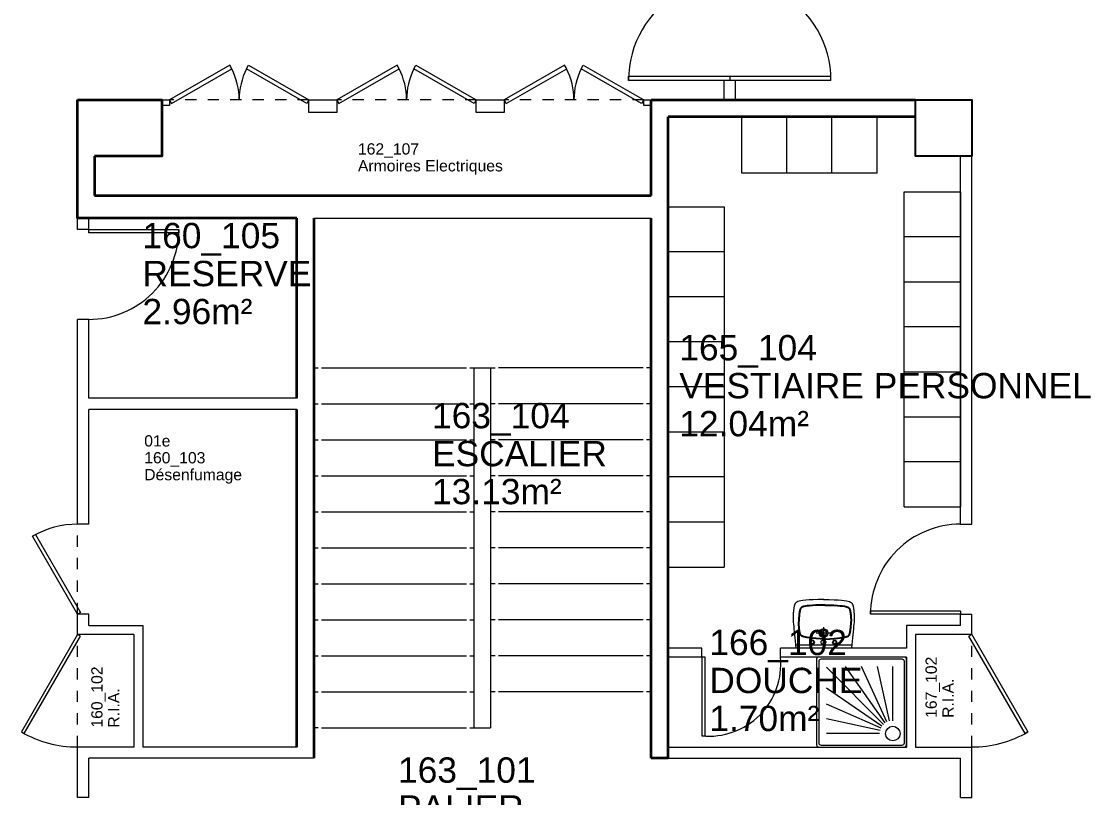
# Model space of a CAD drawing. Header units: metres. Extents: x -8 to 211, y -5 to 116.
# Drawn here: x 158.8 to 168.31, y 101 to 107.89 of the extents above; entities that cross this region are included whole.
import ezdxf

# ---------------------------------------------------------------- set-up
doc = ezdxf.new("R2010")
doc.units = ezdxf.units.M
doc.header["$LTSCALE"] = 0.6
doc.header["$MEASUREMENT"] = 0
doc.linetypes.add('CACHÉ', pattern=[0.25, 0.125, -0.125])
doc.linetypes.add('CONTINU', pattern=[0])
doc.layers.get('0').update_dxf_attribs({"linetype": 'CONTINUOUS'})
for name, color, linetype in [('002 poteaux', 7, 'CONTINUOUS'), ('006 sanitaire', 5, 'CONTINUOUS'), ('A_Etiqu_Gaine', 8, 'CONTINUOUS'), ('A_Etiqu_Gaine_ancien', 8, 'CONTINUOUS'), ('A_Etiqu_Gaine_code', 8, 'CONTINUOUS'), ('A_Etiqu_Local', 8, 'CONTINUOUS')]:
    doc.layers.add(name, color=color, linetype=linetype)
for name, color, linetype, lineweight in [('A_Accès', 7, 'CONTINU', 20), ('A_EQPM', 150, 'CONTINUOUS', 0), ('A_MURS_CLOI', 7, 'CONTINU', 20), ('A_MURS_STRU', 7, 'CONTINU', 35), ('A_PORT', 8, 'CONTINUOUS', 0), ('A_SANI', 5, 'CONTINU', 0)]:
    doc.layers.add(name, color=color, linetype=linetype, lineweight=lineweight)
doc.styles.add('Attribut', font='arial.ttf')

# ---------------------------------------------------------------- blocks, each defined once
blk = doc.blocks.new('A_Etiqu_Local')
at = {"style": 'Attribut', "flags": 1}
for tag, p in [('CODE_HOPITAL', (-0.4463, 1.9737)), ('CODE_SITE', (-0.4463, 1.7487)), ('CODE_BATIMENT', (-0.4463, 1.5237)), ('CODE_SECTEUR', (-0.4463, 1.2987)), ('CODE_ETAGE', (-0.4463, 1.0737)), ('NOM_NORMALISE', (-0.4463, -0.843)), ('SECTEUR_ACTIVITE', (-0.4463, -1.068)), ('SOUS_SECTEUR_ACTIVITE', (-0.4463, -1.293)), ('VOLUME', (-0.4463, -1.518)), ('SERVICE', (-0.4463, -1.743)), ('CODE_UG', (-0.4463, -1.968)), ('CODE_UA', (-0.4463, -2.193)), ('CODE_POLE', (-0.4463, -2.418)), ('OCCUPANT_EXTERNE', (-0.4463, -2.643)), ('DISPONIBILITE', (-0.4463, -2.868)), ('ACCES_HANDICAPES', (-0.4463, -3.093)), ('NATURE_SOL', (-0.4463, -3.318)), ('RISQUE_LABORATOIRE', (-0.4463, -3.543)), ('AMIANTE', (-0.4463, -3.768))]:
    blk.add_attdef(tag, p, '', height=0.15, dxfattribs=at)
at = {"layer": 'A_Etiqu_Local', "style": 'Attribut'}
for tag, p in [('CODE_PIECE', (-0.4483, 0.5327)), ('NOM_USAGE', (-0.4483, 0.1952)), ('SURFACE', (-0.4483, -0.1423))]:
    blk.add_attdef(tag, p, '', height=0.225, dxfattribs=at)
blk = doc.blocks.new('A_Etiqu_Gaine')
at = {"style": 'Attribut', "flags": 1}
for tag, p in [('CODE_HOPITAL', (-0.4323, 0.8651)), ('CODE_SITE', (-0.4323, 0.7151)), ('CODE_BATIMENT', (-0.4323, 0.5651)), ('CODE_SECTEUR', (-0.4323, 0.4151)), ('CODE_ETAGE', (-0.4323, 0.2651)), ('NOM_NORMALISE', (-0.4323, -0.3349)), ('SECTEUR_ACTIVITE', (-0.4323, -0.4849)), ('SOUS_SECTEUR_ACTIVITE', (-0.4323, -0.6349)), ('SURFACE', (-0.4323, -0.7849)), ('CODE_UG', (-0.4323, -0.9349)), ('CODE_POLE', (-0.4323, -1.0849)), ('AMIANTE', (-0.4323, -1.2349))]:
    blk.add_attdef(tag, p, '', height=0.1, dxfattribs=at)
at = {"layer": 'A_Etiqu_Gaine', "style": 'Attribut'}
blk.add_attdef('NOM_USAGE', (-0.4323, -0.1849), '', height=0.1, dxfattribs=at)
at = {"layer": 'A_Etiqu_Gaine_ancien', "style": 'Attribut'}
blk.add_attdef('CODE_PIECE_ANCIEN', (-0.4323, 0.1151), '', height=0.1, dxfattribs=at)
at = {"layer": 'A_Etiqu_Gaine_code', "style": 'Attribut'}
blk.add_attdef('CODE_PIECE', (-0.4323, -0.0349), '', height=0.1, dxfattribs=at)
blk = doc.blocks.new('BROCA4-G329')
at = {"layer": '006 sanitaire', "linetype": 'Continuous'}
for points in [[(27.871058, 12.724569), (27.868091, 12.768528), (27.865162, 12.80576), (27.862252, 12.836877), (27.859341, 12.862489), (27.85641, 12.883208), (27.85344, 12.899643), (27.850412, 12.912407), (27.847308, 12.92211), (27.844107, 12.929363), (27.84079, 12.934776), (27.84079, 12.934776), (27.839079, 12.936977), (27.837307, 12.9389), (27.835448, 12.940577), (27.833475, 12.942039), (27.831361, 12.943315), (27.829079, 12.944436), (27.826603, 12.945433), (27.823905, 12.946336), (27.820959, 12.947175), (27.817738, 12.947981), (27.817738, 12.947981), (27.810426, 12.949572), (27.802072, 12.951126), (27.792839, 12.952621), (27.782893, 12.954029), (27.772398, 12.955327), (27.761519, 12.956489), (27.750421, 12.957491), (27.739267, 12.958306), (27.728224, 12.958911), (27.717455, 12.95928)], [(27.871058, 12.727926), (27.868091, 12.683964), (27.865162, 12.646729), (27.862252, 12.615611), (27.859341, 12.589998), (27.85641, 12.56928), (27.85344, 12.552844), (27.850412, 12.540081), (27.847308, 12.530379), (27.844107, 12.523127), (27.84079, 12.517713), (27.84079, 12.517713), (27.839079, 12.515513), (27.837307, 12.513589), (27.835448, 12.511912), (27.833475, 12.51045), (27.831361, 12.509173), (27.829079, 12.508051), (27.826603, 12.507053), (27.823905, 12.50615), (27.820959, 12.50531), (27.817738, 12.504503), (27.817738, 12.504503), (27.810424, 12.502912), (27.802055, 12.501356), (27.79278, 12.49986), (27.782754, 12.498449), (27.772126, 12.497148), (27.761048, 12.495981), (27.749672, 12.494974), (27.73815, 12.494151), (27.726633, 12.493536), (27.715273, 12.493155)]]:
    blk.add_lwpolyline(points, dxfattribs=at)
blk = doc.blocks.new('BROCA4-G330')
at = {"layer": '006 sanitaire', "linetype": 'Continuous'}
for points in [[(27.569025, 12.724569), (27.569417, 12.768528), (27.570285, 12.80576), (27.571591, 12.836877), (27.573297, 12.862489), (27.575364, 12.883208), (27.577755, 12.899643), (27.580432, 12.912407), (27.583357, 12.92211), (27.586492, 12.929363), (27.589798, 12.934776), (27.589798, 12.934776), (27.59151, 12.936977), (27.593281, 12.9389), (27.59514, 12.940577), (27.597113, 12.942039), (27.599227, 12.943315), (27.601508, 12.944436), (27.603985, 12.945433), (27.606682, 12.946336), (27.609628, 12.947175), (27.612849, 12.947981), (27.612849, 12.947981), (27.62016, 12.949572), (27.628515, 12.951126), (27.637748, 12.952621), (27.647695, 12.954029), (27.658191, 12.955327), (27.669071, 12.956489), (27.68017, 12.957491), (27.691324, 12.958306), (27.702368, 12.958911), (27.713137, 12.95928)], [(27.569025, 12.727926), (27.569417, 12.683964), (27.570285, 12.646729), (27.571591, 12.615611), (27.573297, 12.589998), (27.575364, 12.56928), (27.577755, 12.552844), (27.580432, 12.540081), (27.583357, 12.530379), (27.586492, 12.523127), (27.589798, 12.517713), (27.589798, 12.517713), (27.59151, 12.515513), (27.593281, 12.513589), (27.59514, 12.511912), (27.597113, 12.51045), (27.599227, 12.509173), (27.601508, 12.508051), (27.603985, 12.507053), (27.606682, 12.50615), (27.609628, 12.50531), (27.612849, 12.504503), (27.612849, 12.504503), (27.620163, 12.502912), (27.628533, 12.501356), (27.637807, 12.49986), (27.647835, 12.498449), (27.658464, 12.497148), (27.669542, 12.495981), (27.680918, 12.494974), (27.692441, 12.494151), (27.703958, 12.493536), (27.715319, 12.493155)]]:
    blk.add_lwpolyline(points, dxfattribs=at)

msp = doc.modelspace()

# ---------------------------------------------------------------- linework, layer by layer
at = {"layer": '002 poteaux', "color": 8, "linetype": 'Continuous'}
msp.add_lwpolyline([(167.2499, 106.6961), (166.7499, 106.6961), (166.7499, 107.1961), (167.2499, 107.1961)], close=True, dxfattribs=at)
at = {"layer": 'A_Accès', "color": 8, "linetype": 'Continuous'}
for p, q in [((161.3993, 104.8157), (161.4393, 104.8157)), ((161.4693, 104.8157), (162.7569, 104.8157)), ((162.7869, 104.8157), (163.0116, 104.8157)), ((164.3293, 104.8157), (163.0416, 104.8157)), ((164.3993, 104.8157), (164.3593, 104.8157)), ((161.3993, 104.4957), (161.4393, 104.4957)), ((161.4693, 104.4957), (162.7569, 104.4957)), ((162.7869, 104.4957), (162.8269, 104.4957)), ((163.0116, 104.4957), (162.9716, 104.4957)), ((164.3293, 104.4957), (163.0416, 104.4957)), ((164.3993, 104.4957), (164.3593, 104.4957)), ((161.3993, 104.1758), (161.4393, 104.1758)), ((161.4693, 104.1758), (162.7569, 104.1758)), ((162.7869, 104.1758), (162.8269, 104.1758)), ((163.0116, 104.1758), (162.9716, 104.1758)), ((164.3293, 104.1758), (163.0416, 104.1758)), ((164.3993, 104.1758), (164.3593, 104.1758)), ((161.3993, 103.8558), (161.4393, 103.8558)), ((161.4693, 103.8558), (162.7569, 103.8558)), ((162.7869, 103.8558), (162.8269, 103.8558)), ((163.0116, 103.8558), (162.9716, 103.8558)), ((164.3293, 103.8558), (163.0416, 103.8558)), ((164.3993, 103.8558), (164.3593, 103.8558)), ((161.4013, 103.5359), (161.4393, 103.5359)), ((161.4693, 103.5359), (162.7569, 103.5359)), ((162.7869, 103.5359), (162.8269, 103.5359)), ((163.0116, 103.5359), (162.9716, 103.5359)), ((164.3293, 103.5359), (163.0416, 103.5359)), ((164.3993, 103.5359), (164.3593, 103.5359)), ((161.3993, 103.2159), (161.4393, 103.2159)), ((161.4693, 103.2159), (162.7569, 103.2159)), ((162.7869, 103.2159), (162.8269, 103.2159)), ((163.0116, 103.2159), (162.9716, 103.2159)), ((164.3293, 103.2159), (163.0416, 103.2159)), ((164.3993, 103.2159), (164.3593, 103.2159)), ((161.3993, 102.8959), (161.4393, 102.8959)), ((161.4693, 102.8959), (162.7569, 102.8959)), ((162.7869, 102.8959), (162.8269, 102.8959)), ((163.0116, 102.8959), (162.9716, 102.8959)), ((164.3293, 102.8959), (163.0416, 102.8959)), ((164.3993, 102.8959), (164.3593, 102.8959)), ((161.3993, 102.576), (161.4393, 102.576)), ((161.4693, 102.576), (162.7569, 102.576)), ((162.7869, 102.576), (162.8269, 102.576)), ((163.0116, 102.576), (162.9716, 102.576)), ((164.3293, 102.576), (163.0416, 102.576)), ((164.3993, 102.576), (164.3593, 102.576)), ((161.3993, 102.256), (161.4393, 102.256)), ((161.4693, 102.256), (162.7569, 102.256)), ((162.7869, 102.256), (162.8269, 102.256)), ((163.0116, 102.256), (162.9716, 102.256)), ((164.3293, 102.256), (163.0416, 102.256)), ((164.3993, 102.256), (164.3593, 102.256)), ((161.3993, 101.9361), (161.4393, 101.9361)), ((161.4693, 101.9361), (162.7569, 101.9361)), ((162.7869, 101.9361), (162.8269, 101.9361)), ((163.0116, 101.9361), (162.9716, 101.9361)), ((164.3293, 101.9361), (163.0416, 101.9361)), ((164.3993, 101.9361), (164.3593, 101.9361)), ((161.4393, 101.6161), (161.3993, 101.6161)), ((161.4693, 101.6161), (162.7569, 101.6161)), ((162.7869, 101.6161), (162.9716, 101.6161))]:
    msp.add_line(p, q, dxfattribs=at)
for points in [[(162.8269, 101.6161), (162.8269, 104.8157)], [(162.9716, 104.8157), (162.9716, 101.6161)]]:
    msp.add_lwpolyline(points, dxfattribs=at)
at = {"layer": 'A_EQPM', "color": 8}
for p, q in [((165.2056, 107.0461), (166.4056, 107.0461)), ((165.2056, 106.5461), (165.2056, 107.0461)), ((165.6056, 106.5461), (165.6056, 107.0461)), ((166.0056, 106.5461), (166.0056, 107.0461)), ((166.4056, 107.0461), (166.4056, 106.5461)), ((166.4056, 106.5461), (165.2056, 106.5461)), ((166.6499, 106.379), (167.1499, 106.379)), ((166.6499, 103.579), (166.6499, 106.379)), ((167.1499, 106.379), (167.1499, 103.579)), ((164.5493, 106.2454), (165.0493, 106.2454)), ((164.5493, 103.0454), (164.5493, 106.2454)), ((165.0493, 106.2454), (165.0493, 103.0454)), ((167.1499, 105.979), (166.6499, 105.979)), ((165.0493, 105.8454), (164.5493, 105.8454)), ((166.6499, 105.579), (167.1499, 105.579)), ((165.0493, 105.4454), (164.5493, 105.4454)), ((167.1499, 105.179), (166.6499, 105.179)), ((165.0493, 105.0454), (164.5493, 105.0454)), ((166.6499, 104.779), (167.1499, 104.779)), ((165.0493, 104.6454), (164.5493, 104.6454)), ((166.6499, 104.379), (167.1499, 104.379)), ((164.5493, 104.2454), (165.0493, 104.2454)), ((167.1499, 103.979), (166.6499, 103.979)), ((165.0493, 103.8454), (164.5493, 103.8454)), ((166.6499, 103.579), (167.1499, 103.579)), ((164.5493, 103.4454), (165.0493, 103.4454)), ((164.5493, 103.0454), (165.0493, 103.0454))]:
    msp.add_line(p, q, dxfattribs=at)
at = {"layer": 'A_MURS_CLOI', "color": 8, "linetype": 'Continuous'}
for p, q in [((167.1499, 103.426), (167.1499, 106.6961)), ((167.2499, 103.426), (167.2499, 106.6961)), ((159.2999, 106.0457), (159.2999, 106.1457)), ((159.3999, 106.0457), (159.3999, 106.1457)), ((159.3999, 106.0457), (159.2999, 106.0457)), ((159.3999, 105.2457), (159.2999, 105.2457)), ((159.2999, 103.426), (159.2999, 105.2457)), ((159.3999, 104.5457), (159.3999, 105.2457)), ((161.2493, 104.5458), (159.3999, 104.5457)), ((161.2493, 104.4458), (159.3999, 104.4457)), ((159.3999, 103.426), (159.3999, 104.4457)), ((159.3999, 103.426), (159.2999, 103.426)), ((167.1499, 103.426), (167.2499, 103.426)), ((159.3999, 102.626), (159.2999, 102.626)), ((159.2999, 102.4459), (159.2999, 102.626)), ((159.3999, 102.5259), (159.3999, 102.626)), ((167.1499, 102.626), (167.2499, 102.626)), ((167.1499, 102.5259), (167.1499, 102.626)), ((167.2499, 102.4459), (167.2499, 102.626)), ((159.3999, 102.5259), (159.8796, 102.5259)), ((159.8796, 102.5259), (159.8796, 101.4457)), ((167.1499, 102.5259), (166.6702, 102.5259)), ((166.6702, 102.5259), (166.6702, 102.3252)), ((159.7996, 102.4459), (159.2999, 102.4459)), ((159.7996, 102.4459), (159.7996, 101.4457)), ((166.7502, 102.4459), (166.7502, 101.4457)), ((167.2499, 102.4459), (166.7502, 102.4459)), ((164.8493, 102.3252), (164.5493, 102.3252)), ((164.8493, 102.2452), (164.8493, 102.3252)), ((166.6702, 102.3252), (165.5493, 102.3252)), ((165.5493, 102.2452), (165.5493, 102.3252)), ((164.8493, 102.2452), (164.5493, 102.2452)), ((166.6702, 102.2452), (165.5493, 102.2452)), ((166.6702, 102.2452), (166.6702, 101.4457)), ((159.2999, 100.9961), (159.2999, 101.4457)), ((159.7996, 101.4457), (159.2999, 101.4457)), ((161.2493, 101.4458), (159.8796, 101.4457)), ((164.5493, 101.4458), (166.6702, 101.4457)), ((166.7502, 101.4457), (167.2499, 101.4457)), ((167.2499, 100.9961), (167.2499, 101.4457)), ((161.3993, 101.3458), (159.3999, 101.3457)), ((159.3999, 100.9961), (159.3999, 101.3457)), ((164.5493, 101.3458), (167.1499, 101.3457)), ((167.1499, 100.9961), (167.1499, 101.3457)), ((159.3999, 100.9961), (159.2999, 100.9961)), ((167.1499, 100.9961), (167.2499, 100.9961))]:
    msp.add_line(p, q, dxfattribs=at)
at = {"layer": 'A_MURS_CLOI', "color": 8}
msp.add_line((161.3994, 106.1458), (164.3993, 106.1458), dxfattribs=at)
at = {"layer": 'A_MURS_CLOI', "color": 8, "linetype": 'CACHÉ'}
for p, q in [((159.2999, 102.626), (159.2999, 103.426)), ((159.2999, 101.4459), (159.2999, 102.4459)), ((167.2499, 101.4459), (167.2499, 102.4459))]:
    msp.add_line(p, q, dxfattribs=at)
at = {"layer": 'A_MURS_CLOI', "color": 8, "linetype": 'Continuous'}
for points in [[(160.0499, 107.1461), (160.0499, 107.1961), (160.1159, 107.1961), (160.1159, 107.1461)], [(164.3332, 107.1461), (164.3332, 107.1961), (164.3993, 107.1961), (164.3993, 107.1461)]]:
    msp.add_lwpolyline(points, close=True, dxfattribs=at)
at = {"layer": 'A_MURS_STRU', "color": 8}
for p, q in [((164.5493, 101.3457), (164.5493, 107.0461)), ((161.2493, 104.5458), (161.2493, 106.1458)), ((161.3993, 106.1458), (161.3993, 101.3458)), ((164.3993, 101.3457), (164.3993, 106.1457)), ((161.2493, 101.4458), (161.2493, 104.4458)), ((164.5493, 101.3457), (164.3993, 101.3457))]:
    msp.add_line(p, q, dxfattribs=at)
at = {"layer": 'A_MURS_STRU', "color": 8, "linetype": 'Continuous'}
for p, q in [((159.4499, 106.6961), (159.4499, 106.3457)), ((161.2493, 106.1458), (159.2999, 106.1457))]:
    msp.add_line(p, q, dxfattribs=at)
for points in [[(159.2999, 106.1457), (159.2999, 107.1961)], [(159.2999, 107.1961), (160.0499, 107.1961), (160.0499, 106.6961), (159.4499, 106.6961)], [(164.3993, 107.1961), (166.7499, 107.1961)], [(164.3993, 106.3457), (164.3993, 107.1961)], [(166.7499, 107.0461), (164.5493, 107.0461)], [(159.4499, 106.3457), (164.3993, 106.3457)]]:
    msp.add_lwpolyline(points, dxfattribs=at)
at = {"layer": 'A_PORT', "color": 8}
for p, q in [((164.1986, 107.3701), (164.1986, 107.4087)), ((164.1986, 107.4087), (165.9986, 107.4087)), ((165.9986, 107.3701), (164.1986, 107.3701)), ((165.0486, 107.1962), (165.0486, 107.3701)), ((165.0986, 107.4087), (165.0986, 107.3701)), ((165.1486, 107.1962), (165.1486, 107.3701)), ((165.9986, 107.3701), (165.9986, 107.4087))]:
    msp.add_line(p, q, dxfattribs=at)
at = {"layer": 'A_PORT', "color": 8, "linetype": 'CACHÉ'}
for p, q in [((161.3563, 107.1961), (160.1159, 107.1961)), ((162.8448, 107.1961), (161.6044, 107.1961)), ((164.3332, 107.1961), (163.0928, 107.1961))]:
    msp.add_line(p, q, dxfattribs=at)
at = {"layer": 'A_PORT', "color": 8, "linetype": 'Continuous'}
for p, q in [((161.3563, 107.0851), (161.3563, 107.1961)), ((161.3563, 107.1961), (161.6044, 107.1961)), ((161.6044, 107.1961), (161.6044, 107.0851)), ((162.8448, 107.0851), (162.8448, 107.1961)), ((162.8448, 107.1961), (163.0928, 107.1961)), ((163.0928, 107.1961), (163.0928, 107.0851)), ((161.6044, 107.0851), (161.3563, 107.0851)), ((163.0928, 107.0851), (162.8448, 107.0851))]:
    msp.add_line(p, q, dxfattribs=at)
for points in [[(160.1159, 107.1961), (160.1345, 107.1639), (160.6716, 107.474), (160.653, 107.5062)], [(161.3563, 107.1961), (161.3377, 107.1639), (160.8006, 107.474), (160.8192, 107.5062)], [(161.6044, 107.1961), (161.623, 107.1639), (162.1601, 107.474), (162.1415, 107.5062)], [(162.8448, 107.1961), (162.8262, 107.1639), (162.289, 107.474), (162.3077, 107.5062)], [(163.0928, 107.1961), (163.1114, 107.1639), (163.6486, 107.474), (163.6299, 107.5062)], [(164.3332, 107.1961), (164.3146, 107.1639), (163.7775, 107.474), (163.7961, 107.5062)], [(159.3999, 106.0457), (160.1999, 106.0457), (160.1999, 106.0157), (159.3999, 106.0157)], [(159.2999, 102.626), (158.8999, 103.3188), (158.9259, 103.3338), (159.3259, 102.641)], [(167.1499, 102.626), (166.3499, 102.626), (166.3499, 102.656), (167.1499, 102.656)], [(159.2999, 102.4459), (158.7999, 101.5799), (158.8259, 101.5649), (159.3259, 102.4309)], [(167.2499, 102.4459), (167.7499, 101.5799), (167.7239, 101.5649), (167.2239, 102.4309)], [(164.8493, 102.2452), (164.8493, 101.5452), (164.8793, 101.5452), (164.8793, 102.2452)]]:
    msp.add_lwpolyline(points, close=True, dxfattribs=at)
at = {"layer": 'A_PORT', "color": 8}
msp.add_arc((165.0986, 107.3701), 0.9, 360, 180.01272, dxfattribs=at)
at = {"layer": 'A_PORT', "color": 8, "linetype": 'Continuous'}
for centre, radius, start, end in [((160.1159, 107.1961), 0.6202, 0, 26.56631), ((161.3563, 107.1961), 0.6202, 153.43368, 179.99999), ((161.6044, 107.1961), 0.6202, 0, 26.56631), ((162.8448, 107.1961), 0.6202, 153.43368, 179.99999), ((163.0928, 107.1961), 0.6202, 0, 26.56631), ((164.3332, 107.1961), 0.6202, 153.43368, 179.99999), ((159.3999, 106.0457), 0.8, 270, 0.00001), ((159.2999, 102.626), 0.8, 90, 120), ((167.1499, 102.626), 0.8, 90, 180.00001), ((164.9124, 102.182), 0.64, 264.33551, 5.66449), ((159.2999, 102.4459), 1, 240.00001, 270), ((167.2499, 102.4459), 1, 270, 300)]:
    msp.add_arc(centre, radius, start, end, dxfattribs=at)
at = {"layer": 'A_SANI', "color": 8, "linetype": 'Continuous'}
for p, q in [((165.9314, 102.5098), (165.9314, 102.4077)), ((165.9946, 102.4588), (165.8681, 102.4588)), ((166.181, 102.3501), (165.6857, 102.3501)), ((166.181, 102.3252), (165.6857, 102.3252)), ((166.4654, 101.6456), (165.9584, 102.155)), ((166.48, 101.6602), (166.129, 102.1599)), ((166.4947, 101.67), (166.2704, 102.1599)), ((166.519, 101.6773), (166.4118, 102.1599)), ((166.5483, 101.6797), (166.5483, 102.1599)), ((166.4508, 101.631), (165.9584, 101.9673)), ((166.4459, 101.6139), (165.9584, 101.826)), ((166.4362, 101.5919), (165.9584, 101.6968)), ((166.4313, 101.5651), (165.9584, 101.5651))]:
    msp.add_line(p, q, dxfattribs=at)
for points in [[(165.9353, 102.7569), (165.8839, 102.7562), (165.8403, 102.7549), (165.8039, 102.7531), (165.7739, 102.7509), (165.7496, 102.7482), (165.7303, 102.7452), (165.7152, 102.7417), (165.7037, 102.7378), (165.695, 102.7336), (165.6884, 102.7291), (165.6884, 102.7291), (165.6856, 102.7267), (165.6832, 102.7242), (165.6811, 102.7216), (165.6792, 102.7187), (165.6775, 102.7156), (165.676, 102.7123), (165.6747, 102.7086), (165.6734, 102.7046), (165.6723, 102.7001), (165.6712, 102.6953), (165.6712, 102.6953), (165.6702, 102.69), (165.6692, 102.6842), (165.6683, 102.6782), (165.6673, 102.6719), (165.6665, 102.6655), (165.6657, 102.6589), (165.6649, 102.6523), (165.6642, 102.6458), (165.6636, 102.6394), (165.663, 102.6333), (165.663, 102.6333), (165.6626, 102.6273), (165.6622, 102.6216), (165.6619, 102.616), (165.6617, 102.6104), (165.6616, 102.6048), (165.6615, 102.599), (165.6616, 102.5929), (165.6618, 102.5865), (165.6621, 102.5797), (165.6624, 102.5724), (165.6624, 102.5724), (165.6635, 102.5561), (165.665, 102.5375), (165.6668, 102.5168), (165.6689, 102.4942), (165.6712, 102.4697), (165.6738, 102.4436), (165.6766, 102.416), (165.6795, 102.3869), (165.6826, 102.3566), (165.6857, 102.3252)], [(165.9314, 102.7569), (165.9828, 102.7562), (166.0263, 102.7549), (166.0628, 102.7531), (166.0928, 102.7509), (166.1171, 102.7482), (166.1364, 102.7452), (166.1514, 102.7417), (166.163, 102.7378), (166.1717, 102.7336), (166.1783, 102.7291), (166.1783, 102.7291), (166.181, 102.7267), (166.1834, 102.7242), (166.1856, 102.7216), (166.1875, 102.7187), (166.1892, 102.7156), (166.1907, 102.7123), (166.192, 102.7086), (166.1932, 102.7046), (166.1943, 102.7001), (166.1954, 102.6953), (166.1954, 102.6953), (166.1964, 102.69), (166.1974, 102.6842), (166.1984, 102.6782), (166.1993, 102.6719), (166.2002, 102.6655), (166.201, 102.6589), (166.2018, 102.6523), (166.2024, 102.6458), (166.2031, 102.6394), (166.2036, 102.6333), (166.2036, 102.6333), (166.2041, 102.6273), (166.2045, 102.6216), (166.2048, 102.616), (166.205, 102.6104), (166.2051, 102.6048), (166.2051, 102.599), (166.205, 102.5929), (166.2049, 102.5865), (166.2046, 102.5797), (166.2042, 102.5724), (166.2042, 102.5724), (166.2032, 102.5561), (166.2017, 102.5375), (166.1999, 102.5168), (166.1978, 102.4942), (166.1954, 102.4697), (166.1928, 102.4436), (166.19, 102.416), (166.1871, 102.3869), (166.1841, 102.3566), (166.181, 102.3252)], [(166.6502, 102.2452), (165.8877, 102.2452)]]:
    msp.add_lwpolyline(points, dxfattribs=at)
for points in [[(165.8907, 102.2452, 0.436589), (165.8707, 102.2273)], [(165.8707, 102.2273), (165.8707, 101.4657, 0.414214), (165.8907, 101.4457), (166.6502, 101.4457, 0.414214), (166.6702, 101.4657), (166.6702, 102.2252)]]:
    msp.add_lwpolyline(points, format="xyb", dxfattribs=at)
msp.add_lwpolyline([(166.6307, 102.2257), (165.9102, 102.2257, 0.414214), (165.8902, 102.2057), (165.8902, 101.4828, 0.414214), (165.9102, 101.4628), (166.6307, 101.4628, 0.414214), (166.6507, 101.4828), (166.6507, 102.2057, 0.414214)], format="xyb", close=True, dxfattribs=at)
for centre, radius in [((165.9314, 102.4588), 0.0387), ((165.8319, 102.3773), 0.0189), ((165.9314, 102.4588), 0.0274), ((165.9314, 102.3773), 0.0204), ((166.0309, 102.3773), 0.0189), ((165.8319, 102.3773), 0.0144), ((166.0309, 102.3773), 0.0144), ((166.5483, 101.5651), 0.0647)]:
    msp.add_circle(centre, radius, dxfattribs=at)
msp.add_arc((166.6502, 102.2252), 0.02, 359.92179, 89.9218, dxfattribs=at)

# ---------------------------------------------------------------- block references
at = {"layer": 'A_Etiqu_Gaine', "color": 8}
for p, values in [((162.2246, 106.7459), {'CODE_PIECE': '162_107', 'NOM_USAGE': 'Armoires Electriques'}), ((160.3246, 104.0013), {'CODE_PIECE': '160_103', 'CODE_PIECE_ANCIEN': '01e', 'NOM_USAGE': 'Désenfumage'})]:
    msp.add_blockref('A_Etiqu_Gaine', p, dxfattribs=at).add_auto_attribs(values)
at = {"layer": 'A_Etiqu_Gaine', "color": 8, "rotation": 90}
for p, values in [((166.904, 102.1369), {'CODE_PIECE': '167_102', 'NOM_USAGE': 'R.I.A.'}), ((159.4865, 102.0501), {'CODE_PIECE': '160_102', 'NOM_USAGE': 'R.I.A.'})]:
    msp.add_blockref('A_Etiqu_Gaine', p, dxfattribs=at).add_auto_attribs(values)
at = {"layer": 'A_Etiqu_Local', "color": 8}
ref = msp.add_blockref('A_Etiqu_Local', (160.3246, 105.3457), dxfattribs=at)
ref.add_attrib('CODE_PIECE', '160_105', (159.8763, 105.8785), dxfattribs={"height": 0.225, "style": 'Attribut'})
ref.add_attrib('NOM_USAGE', 'RESERVE', (159.8763, 105.541), dxfattribs={"height": 0.225, "style": 'Attribut'})
ref.add_attrib('SURFACE', '2.96m²', (159.8763, 105.2035), dxfattribs={"height": 0.225, "style": 'Attribut'})
ref = msp.add_blockref('A_Etiqu_Local', (165.098, 104.3493), dxfattribs=at)
ref.add_attrib('CODE_PIECE', '165_104', (164.6497, 104.882), dxfattribs={"height": 0.225, "style": 'Attribut'})
ref.add_attrib('NOM_USAGE', 'VESTIAIRE PERSONNEL', (164.6497, 104.5445), dxfattribs={"height": 0.225, "style": 'Attribut'})
ref.add_attrib('SURFACE', '12.04m²', (164.6497, 104.207), dxfattribs={"height": 0.225, "style": 'Attribut'})
ref = msp.add_blockref('A_Etiqu_Local', (162.8993, 103.7457), dxfattribs=at)
ref.add_attrib('CODE_PIECE', '163_104', (162.451, 104.2784), dxfattribs={"height": 0.225, "style": 'Attribut'})
ref.add_attrib('NOM_USAGE', 'ESCALIER', (162.451, 103.9409), dxfattribs={"height": 0.225, "style": 'Attribut'})
ref.add_attrib('SURFACE', '13.13m²', (162.451, 103.6034), dxfattribs={"height": 0.225, "style": 'Attribut'})
ref = msp.add_blockref('A_Etiqu_Local', (165.3649, 101.7295), dxfattribs=at)
ref.add_attrib('CODE_PIECE', '166_102', (164.9167, 102.2622), dxfattribs={"height": 0.225, "style": 'Attribut'})
ref.add_attrib('NOM_USAGE', 'DOUCHE', (164.9167, 101.9247), dxfattribs={"height": 0.225, "style": 'Attribut'})
ref.add_attrib('SURFACE', '1.70m²', (164.9167, 101.5872), dxfattribs={"height": 0.225, "style": 'Attribut'})
ref = msp.add_blockref('A_Etiqu_Local', (162.5969, 100.5959), dxfattribs=at)
ref.add_attrib('CODE_PIECE', '163_101', (162.1486, 101.1286), dxfattribs={"height": 0.225, "style": 'Attribut'})
ref.add_attrib('NOM_USAGE', 'PALIER', (162.1486, 100.7911), dxfattribs={"height": 0.225, "style": 'Attribut'})
ref.add_attrib('SURFACE', '12.75m²', (162.1486, 100.4536), dxfattribs={"height": 0.225, "style": 'Attribut'})
at = {"layer": 'A_SANI', "color": 8, "xscale": -1, "rotation": 90}
for name in ['BROCA4-G330', 'BROCA4-G329']:
    msp.add_blockref(name, (178.6709, 130.2751), dxfattribs=at)

doc.saveas('drawing.dxf')
